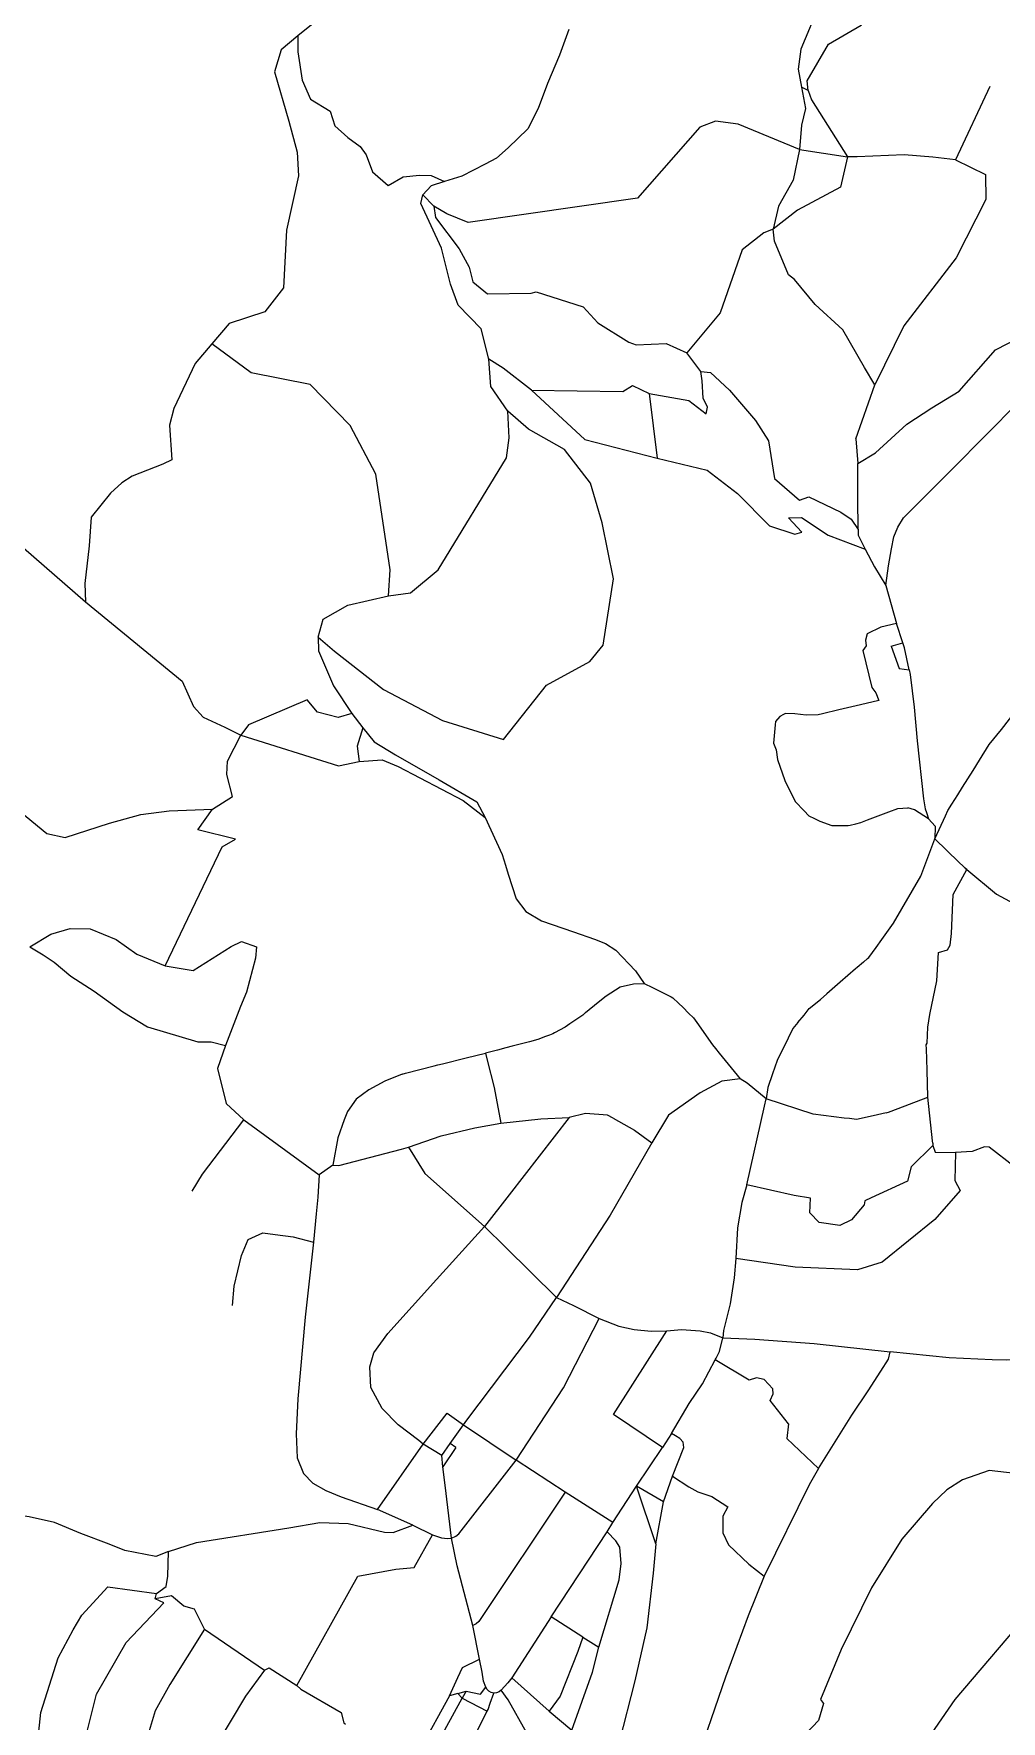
# Model space of a CAD drawing. Header units: inches. Extents: x 2740922 to 2751091, y 1249500 to 1259683.
# Drawn here: x 2745811 to 2746687, y 1255798 to 1257327 of the extents above; entities that cross this region are included whole.
import ezdxf

# ---------------------------------------------------------------- set-up
doc = ezdxf.new("R2010")
doc.units = ezdxf.units.IN
doc.header["$MEASUREMENT"] = 0

msp = doc.modelspace()

# ---------------------------------------------------------------- linework, layer by layer
for points in [[(2746512.1, 1257275.3), (2746511.3, 1257283.9), (2746530.6, 1257317.1), (2746560.2, 1257334.4), (2746618.8, 1257417.1), (2746655.2, 1257446.2), (2746711.3, 1257434.4), (2746723.2, 1257449.5), (2746722.9, 1257468), (2746732.6, 1257481.2), (2746773.5, 1257504.4), (2746792.9, 1257529.2), (2746801.5, 1257554.9), (2746816.5, 1257583.7)], [(2746482.3, 1257560.9), (2746483.9, 1257541.5), (2746486.4, 1257521.2), (2746496.9, 1257502.8), (2746513.5, 1257487.7), (2746524.2, 1257473.1), (2746528.4, 1257459.7), (2746529.1, 1257433.2), (2746532.6, 1257397.2), (2746529.9, 1257373.9), (2746522.6, 1257353.7), (2746505.5, 1257312.6), (2746503, 1257294.5), (2746506, 1257278.3)], [(2746109.5, 1257363.4), (2746097.2, 1257363.1), (2746049.8, 1257324.8)], [(2746049.8, 1257324.8), (2746034.8, 1257312), (2746028.6, 1257292.2), (2746041.6, 1257247.5), (2746049.4, 1257219.3), (2746050.6, 1257198), (2746039.5, 1257148.7), (2746036.9, 1257096.4), (2746019.9, 1257074.6), (2745987.8, 1257064.2), (2745971.9, 1257045.6)], [(2746049.8, 1257324.8), (2746049.9, 1257310.3), (2746053.7, 1257284.6), (2746061.3, 1257267.3), (2746079.1, 1257256.4), (2746083.3, 1257243.3), (2746095.2, 1257232.6), (2746106.4, 1257224.5), (2746111.8, 1257216.9), (2746117.4, 1257201.5), (2746131.6, 1257189.1), (2746145.3, 1257197.1), (2746160, 1257198.4), (2746170.5, 1257198.3), (2746182.7, 1257192.8)], [(2746295.5, 1257330.5), (2746287, 1257307.1), (2746276, 1257281.6), (2746267.5, 1257258.8), (2746258.2, 1257240.5), (2746240.5, 1257223.3), (2746229.7, 1257214), (2746219.5, 1257208.6), (2746198.4, 1257197.7), (2746182.7, 1257192.8)], [(2746506, 1257278.3), (2746509.6, 1257259), (2746506.1, 1257243.8), (2746504.4, 1257221.8)], [(2746512.1, 1257275.3), (2746506, 1257278.3)], [(2746512.1, 1257275.3), (2746515.1, 1257266.7), (2746547.7, 1257215.2)], [(2746676.7, 1257278.8), (2746645.6, 1257212.5)], [(2746504.4, 1257221.8), (2746448.7, 1257244.6), (2746428.3, 1257247.3), (2746414, 1257241.9), (2746357.6, 1257177.7), (2746204.2, 1257155.6), (2746184.8, 1257163.6), (2746173.2, 1257170.5)], [(2746504.4, 1257221.8), (2746498.5, 1257193.9), (2746485.4, 1257170.3), (2746480.6, 1257149.6)], [(2746547.7, 1257215.2), (2746541.5, 1257187.5), (2746502.4, 1257166.7), (2746480.6, 1257149.6)], [(2746504.4, 1257221.8), (2746547.7, 1257215.2)], [(2746645.6, 1257212.5), (2746625.1, 1257214.8), (2746599.2, 1257216.8), (2746556.6, 1257215.2), (2746547.7, 1257215.2)], [(2746645.6, 1257212.5), (2746672.7, 1257199.2), (2746673.2, 1257176.5), (2746646.3, 1257123.5), (2746598.9, 1257062.1), (2746572.6, 1257008.7)], [(2746223, 1257031.9), (2746215.9, 1257059.4), (2746195, 1257080.8), (2746188.2, 1257099.9), (2746180, 1257132.3), (2746161.2, 1257172.8), (2746163.2, 1257180.7)], [(2746182.7, 1257192.8), (2746170.5, 1257188.8), (2746163.2, 1257180.7)], [(2746163.2, 1257180.7), (2746173.2, 1257170.5)], [(2746173.2, 1257170.5), (2746174.7, 1257160.3), (2746196.1, 1257131.8), (2746205, 1257115.3), (2746208.5, 1257101.8), (2746221.8, 1257091.1), (2746261.2, 1257091.5), (2746265.7, 1257092.9), (2746308.2, 1257079.1), (2746321.5, 1257064.6), (2746349.8, 1257047.2), (2746356.3, 1257044.8), (2746383.5, 1257046.1), (2746402.3, 1257037.4)], [(2746480.6, 1257149.6), (2746472.1, 1257146.4), (2746452.4, 1257131), (2746432.5, 1257073.7), (2746402.3, 1257037.4)], [(2746572.6, 1257008.7), (2746563.2, 1257024.2), (2746543.6, 1257058.5), (2746518.4, 1257081.2), (2746499.7, 1257103.9), (2746494.4, 1257108.3), (2746481.7, 1257138.6), (2746480.6, 1257149.6)], [(2746557.3, 1256937.2), (2746573.2, 1256946.9), (2746601.4, 1256972.8), (2746624.3, 1256987.6), (2746649.1, 1257002.9), (2746682, 1257040.4), (2746725.9, 1257063), (2746750.1, 1257075.2), (2746777.3, 1257089.8), (2746795.1, 1257107), (2746811.2, 1257104.4)], [(2746582.4, 1256826.6), (2746584.9, 1256844.5), (2746587.6, 1256859.9), (2746589.9, 1256870.9), (2746593.4, 1256879.6), (2746598.5, 1256888), (2746639.1, 1256928.6), (2746676.6, 1256966.5), (2746698.7, 1256989), (2746720.2, 1257012.1), (2746742.4, 1257036), (2746776.9, 1257065.9), (2746786.5, 1257076.1), (2746811.2, 1257104.4)], [(2745971.9, 1257045.6), (2745957, 1257027.9), (2745937.5, 1256987.2), (2745933.7, 1256971.9), (2745935.8, 1256940.7)], [(2746132.1, 1256817.3), (2746133.5, 1256840.8), (2746120.6, 1256927.7), (2746097.4, 1256971.8), (2746060.9, 1257008.8), (2746007.5, 1257019.5), (2745971.9, 1257045.6)], [(2746240, 1256984.8), (2746224.6, 1257007), (2746223, 1257031.9)], [(2746261.5, 1257003.7), (2746235.9, 1257023.6), (2746223, 1257031.9)], [(2746415, 1257020.7), (2746402.3, 1257037.4)], [(2746368.2, 1257000.6), (2746404, 1256994.4), (2746419.7, 1256982.2), (2746421.1, 1256988.4), (2746417, 1256996.5), (2746416.2, 1257012.1), (2746415, 1257020.7)], [(2746415, 1257020.7), (2746423.8, 1257019.8), (2746441, 1257003.7), (2746464.6, 1256976.1), (2746476.2, 1256957.8), (2746481.8, 1256923.6), (2746504.4, 1256904), (2746512.8, 1256907), (2746541.8, 1256893.1), (2746551.1, 1256886.9), (2746557.5, 1256877.4)], [(2746261.5, 1257003.7), (2746344.2, 1257002.6), (2746353.1, 1257008), (2746368.2, 1257000.6)], [(2746261.5, 1257003.7), (2746309.9, 1256959), (2746375.5, 1256942)], [(2746368.2, 1257000.6), (2746375.5, 1256942)], [(2746555.3, 1256959.7), (2746572.6, 1257008.7)], [(2746132.1, 1256817.3), (2746151.8, 1256820.2), (2746177.1, 1256840.8), (2746239, 1256942.4), (2746241.2, 1256960.6), (2746240, 1256984.8)], [(2746236.1, 1256687.3), (2746275.2, 1256736.3), (2746314.3, 1256758), (2746326.6, 1256772.7), (2746335.8, 1256832.9), (2746325.7, 1256883.5), (2746315.1, 1256919.4), (2746291.3, 1256949.9), (2746258.9, 1256968.3), (2746240, 1256984.8)], [(2746555.3, 1256959.7), (2746557.3, 1256937.2)], [(2745935.8, 1256940.7), (2745927.5, 1256936.8), (2745899.9, 1256925.8), (2745890.4, 1256919.7), (2745880.2, 1256910.4), (2745862.6, 1256888.7), (2745860.7, 1256862.8), (2745857, 1256828.5), (2745857.5, 1256811.8)], [(2746375.5, 1256942), (2746420.8, 1256931.1), (2746448.2, 1256910.1), (2746477, 1256880.8), (2746500, 1256873.2), (2746506.3, 1256875.2), (2746494.2, 1256888.1), (2746506.2, 1256888.5), (2746530.2, 1256872.3), (2746563.7, 1256859.6)], [(2746557.5, 1256877.4), (2746557.3, 1256905.5), (2746557.3, 1256937.2)], [(2746557.5, 1256877.4), (2746557.5, 1256872.3), (2746563.7, 1256859.6)], [(2745801.2, 1256861), (2745857.5, 1256811.8)], [(2746563.7, 1256859.6), (2746572.3, 1256843.8), (2746582.4, 1256826.6)], [(2746068.3, 1256779.8), (2746072.7, 1256796.3), (2746095.1, 1256808.9), (2746132.1, 1256817.3)], [(2746582.4, 1256826.6), (2746592.2, 1256792.4)], [(2745857.5, 1256811.8), (2745945.1, 1256740.1), (2745955.4, 1256717.1), (2745964, 1256707.6), (2745983.7, 1256698.4), (2745998.1, 1256691)], [(2746592.2, 1256792.4), (2746578.1, 1256789.1), (2746565.6, 1256783.1), (2746564.1, 1256777.1), (2746564.8, 1256772), (2746561.7, 1256768), (2746569.9, 1256734.4), (2746573.4, 1256729.5), (2746576.2, 1256722.5), (2746559.7, 1256718.6), (2746539.8, 1256714), (2746525, 1256710.6), (2746521.2, 1256709.7), (2746510.5, 1256709.2), (2746500, 1256710.5), (2746491.7, 1256710.9), (2746489.9, 1256709.9), (2746486.5, 1256708.1), (2746482.6, 1256703.6), (2746482.2, 1256700.6), (2746480.7, 1256684), (2746483.2, 1256677.8), (2746484.4, 1256669.1), (2746490.9, 1256650.1), (2746500.4, 1256631), (2746508.4, 1256622.7), (2746512.8, 1256618.1), (2746517.8, 1256615.6), (2746522.7, 1256613.2), (2746533.5, 1256609.3), (2746535.9, 1256609.3), (2746541.9, 1256609.2), (2746548.3, 1256609.2), (2746550.3, 1256609.7), (2746555.2, 1256610.8), (2746559.8, 1256611.9), (2746565.9, 1256614.3), (2746585.2, 1256621.7), (2746593.3, 1256624.8), (2746602.4, 1256625.3)], [(2746597.9, 1256774.8), (2746592.2, 1256792.4)], [(2746068.3, 1256779.8), (2746068.6, 1256767.6), (2746082.1, 1256735.7), (2746098.8, 1256710.9)], [(2746068.3, 1256779.8), (2746083, 1256767.3), (2746127.6, 1256732.6), (2746180.9, 1256704.5), (2746236.1, 1256687.3)], [(2746587.4, 1256771.9), (2746597.9, 1256774.8)], [(2746587.4, 1256771.9), (2746594.6, 1256751.6), (2746603.7, 1256750.2)], [(2746603.7, 1256750.2), (2746599.3, 1256770.4), (2746597.9, 1256774.8)], [(2746603.7, 1256750.2), (2746604.7, 1256746), (2746608.2, 1256716.4), (2746611, 1256686.1), (2746616.6, 1256633.5), (2746618.2, 1256624.3), (2746619.3, 1256621), (2746621.2, 1256615.3)], [(2746098.8, 1256710.9), (2746086.4, 1256707.1), (2746067.6, 1256712.1), (2746058.4, 1256723.2), (2746005.1, 1256700.5), (2745998.1, 1256691)], [(2746098.8, 1256710.9), (2746108.6, 1256697.8)], [(2746661.5, 1256659.1), (2746667.3, 1256668.4), (2746676.2, 1256682.6), (2746687.2, 1256696.4), (2746694.6, 1256705.7), (2746701.3, 1256714.1)], [(2746108.6, 1256697.8), (2746103.6, 1256681.3), (2746105.5, 1256667.3)], [(2746108.6, 1256697.8), (2746118.9, 1256685.2), (2746138.4, 1256673.3), (2746177.8, 1256650.7), (2746211.9, 1256630.7), (2746219.6, 1256616.6)], [(2745972.6, 1256624.1), (2745990.6, 1256635.7), (2745985.5, 1256655.6), (2745986, 1256667.6), (2745998.1, 1256691)], [(2745998.1, 1256691), (2746086.8, 1256663.3), (2746105.5, 1256667.3)], [(2746105.5, 1256667.3), (2746126.3, 1256668.8), (2746140.7, 1256662.9), (2746199.6, 1256632.1), (2746219.6, 1256616.6)], [(2745723.6, 1256649.8), (2745743, 1256659.4), (2745755.8, 1256656.6), (2745822.5, 1256602.2), (2745839, 1256598.4), (2745879.2, 1256611.5), (2745907.5, 1256619.3), (2745933.3, 1256622.5), (2745972.6, 1256624.1)], [(2746627, 1256597.2), (2746636.6, 1256618), (2746638.8, 1256622.9), (2746642.4, 1256628.5), (2746647.7, 1256637), (2746652, 1256643.9), (2746661.5, 1256659.1)], [(2745929.6, 1256482.3), (2745981.3, 1256590.1), (2745993.3, 1256596.8), (2745959.4, 1256605.4), (2745972.6, 1256624.1)], [(2746219.6, 1256616.6), (2746234.9, 1256582.9), (2746237.9, 1256573.4), (2746240.5, 1256565.1)], [(2746621.2, 1256615.3), (2746608.4, 1256623.5), (2746602.4, 1256625.3)], [(2746621.2, 1256615.3), (2746627.2, 1256608.7), (2746627, 1256597.2)], [(2746562.3, 1256485.6), (2746566, 1256488.8), (2746567.2, 1256489.8), (2746573.8, 1256498.9), (2746578.8, 1256505.9), (2746589.6, 1256520.9), (2746614.3, 1256563.5), (2746627, 1256597.2)], [(2746654.4, 1256570.8), (2746652.9, 1256572.3), (2746648.8, 1256576.2), (2746627, 1256597.2)], [(2746620.6, 1256363.3), (2746619.9, 1256387.5), (2746619.3, 1256406.9), (2746619.2, 1256410.7), (2746619.9, 1256412), (2746620.7, 1256426.6), (2746622.5, 1256438.2), (2746628.7, 1256468.5), (2746630.2, 1256494.2), (2746638.3, 1256496.6), (2746640.9, 1256500.9), (2746642.1, 1256511.6), (2746643.5, 1256546.8), (2746656, 1256569.3), (2746654.4, 1256570.8)], [(2746654.4, 1256570.8), (2746656, 1256569.3), (2746682.8, 1256547.1), (2746714.9, 1256529.9), (2746726.8, 1256527), (2746738.5, 1256525.5), (2746751.1, 1256522.8)], [(2746240.5, 1256565.1), (2746247.6, 1256542.8), (2746256.3, 1256531.5), (2746270.7, 1256522.9), (2746299.7, 1256512.9), (2746318.5, 1256506.4)], [(2745807, 1256499.5), (2745826, 1256510.8), (2745843.7, 1256515.9), (2745861.6, 1256515.8), (2745885.4, 1256505.9), (2745904.1, 1256492.8), (2745929.6, 1256482.3)], [(2745807, 1256499.5), (2745819.1, 1256492.1), (2745829.1, 1256485.6), (2745844.1, 1256472.8), (2745865.5, 1256459.2), (2745891.3, 1256440.5), (2745913.8, 1256426.9), (2745959.4, 1256413.2), (2745971.3, 1256413.4), (2745984.2, 1256410.1)], [(2745929.6, 1256482.3), (2745955, 1256477.8), (2745989.5, 1256499.6), (2745998.7, 1256504.1), (2746012.3, 1256499.4), (2746011.6, 1256489.2), (2746003.4, 1256458.3), (2745998, 1256445.4), (2745984.2, 1256410.1)], [(2746318.5, 1256506.4), (2746328.7, 1256502.5), (2746337.9, 1256496.4)], [(2746337.9, 1256496.4), (2746355.6, 1256477.5), (2746363.7, 1256466.1)], [(2746555.1, 1256479.3), (2746541.3, 1256467.4)], [(2746562.3, 1256485.6), (2746556.7, 1256480.7), (2746555.1, 1256479.3)], [(2746307.9, 1256437.6), (2746310.6, 1256439.8), (2746321.8, 1256449.1), (2746329.1, 1256455.1), (2746342, 1256463.2), (2746354, 1256465.8), (2746363.7, 1256466.1)], [(2746363.7, 1256466.1), (2746371.2, 1256462.4), (2746383.7, 1256456.2), (2746388.1, 1256454.1), (2746389.5, 1256453.3), (2746394.6, 1256448.4), (2746398.8, 1256444.4), (2746403.9, 1256439.4), (2746408.2, 1256435.2), (2746412.8, 1256428.7), (2746417.6, 1256421.8), (2746425.4, 1256410.7), (2746428.1, 1256407.4), (2746431.6, 1256403), (2746439.8, 1256393), (2746450.5, 1256379.8)], [(2746541.3, 1256467.4), (2746529.2, 1256456.9)], [(2746502.8, 1256430.9), (2746508.4, 1256437.5), (2746513.2, 1256443.4), (2746523.2, 1256451.8)], [(2746523.2, 1256451.8), (2746529.2, 1256456.9)], [(2746307.9, 1256437.6), (2746296.2, 1256429.5), (2746291.9, 1256426.6), (2746282.5, 1256421.5), (2746281, 1256420.7), (2746277.8, 1256419.4), (2746274.2, 1256418.1), (2746267.2, 1256415.4), (2746259.6, 1256413.4), (2746255, 1256412.2), (2746243.9, 1256409.3), (2746238.4, 1256407.9), (2746230.7, 1256405.8), (2746219.8, 1256403)], [(2746502.8, 1256430.9), (2746498.4, 1256425.5), (2746489.7, 1256408), (2746487.1, 1256402.7), (2746484, 1256396.3), (2746479.8, 1256384.3), (2746475.5, 1256371.8), (2746474.2, 1256361.6)], [(2745984.2, 1256410.1), (2745977.1, 1256389.2)], [(2746144.3, 1256384), (2746147.4, 1256384.8), (2746173.5, 1256391.5), (2746176.7, 1256392.4), (2746178.2, 1256392.8), (2746182.1, 1256393.7), (2746185.7, 1256394.7), (2746197.4, 1256397.5), (2746202.3, 1256398.7), (2746219.8, 1256403)], [(2746219.8, 1256403), (2746221.5, 1256396.7), (2746227.8, 1256371.9), (2746233.8, 1256339.5)], [(2745977.1, 1256389.2), (2745984.9, 1256357.4)], [(2746144.3, 1256384), (2746128.8, 1256377.8), (2746114.2, 1256369.9), (2746102.8, 1256361.4), (2746094.9, 1256350.2), (2746091.9, 1256342.6), (2746086, 1256326.4), (2746081.5, 1256301.5)], [(2746450.5, 1256379.8), (2746434, 1256377.8), (2746414.2, 1256367.1), (2746385.5, 1256346.9), (2746370.5, 1256321.9)], [(2746474.2, 1256361.6), (2746456.9, 1256375.9), (2746450.5, 1256379.8)], [(2745984.9, 1256357.4), (2746000.8, 1256342.5)], [(2746456.6, 1256283.8), (2746472.7, 1256355), (2746474.2, 1256361.6)], [(2746582.9, 1256349), (2746571, 1256346.4), (2746556, 1256343), (2746549.7, 1256343.7), (2746544.8, 1256344.3), (2746516.6, 1256347.8), (2746474.2, 1256361.6)], [(2746582.9, 1256349), (2746585, 1256349.5), (2746587.3, 1256350.4), (2746620.6, 1256363.3)], [(2746625, 1256321.5), (2746624.8, 1256323.5), (2746620.6, 1256363.3)], [(2745954.1, 1256277.9), (2745963.4, 1256293.4), (2746000.8, 1256342.5)], [(2746000.8, 1256342.5), (2746069.2, 1256292.8)], [(2746295.6, 1256344.8), (2746241.3, 1256274.7), (2746219.1, 1256246)], [(2746233.8, 1256339.5), (2746269.9, 1256343.4), (2746295.6, 1256344.8)], [(2746335.4, 1256344), (2746330.4, 1256346.8), (2746310.4, 1256348.5), (2746295.6, 1256344.8)], [(2746335.4, 1256344), (2746354.7, 1256333.2), (2746370.5, 1256321.9)], [(2746150.2, 1256317.9), (2746179.7, 1256328.1), (2746210.2, 1256335.3), (2746233.8, 1256339.5)], [(2746081.5, 1256301.5), (2746087, 1256301.4), (2746143.8, 1256316.1), (2746150.2, 1256317.9)], [(2746150.2, 1256317.9), (2746165, 1256293.9)], [(2746370.5, 1256321.9), (2746332.9, 1256256.3), (2746284.3, 1256181.6)], [(2746645.7, 1256313.1), (2746644.9, 1256287.6), (2746649.8, 1256278.6), (2746626.9, 1256252.4), (2746579.3, 1256213.8), (2746556.8, 1256206.8), (2746500.4, 1256209.2), (2746446.6, 1256216.9)], [(2746625, 1256321.5), (2746625.2, 1256319.4), (2746605.6, 1256300.2), (2746602, 1256287.2), (2746569.3, 1256272.1)], [(2746625, 1256321.5), (2746625.2, 1256319.4), (2746627.2, 1256313.2), (2746645.7, 1256313.1)], [(2746744.2, 1256265.3), (2746676, 1256317.8), (2746671.9, 1256318.1), (2746660.6, 1256313.9), (2746645.7, 1256313.1)], [(2746081.5, 1256301.5), (2746069.2, 1256292.8)], [(2746165, 1256293.9), (2746219.1, 1256246)], [(2746069.2, 1256292.8), (2746068, 1256272.7), (2746066.6, 1256257.4), (2746064.1, 1256231.7)], [(2746456.6, 1256283.8), (2746452.2, 1256267.8), (2746448.1, 1256244.8)], [(2746569.3, 1256272.1), (2746563.4, 1256269.4), (2746562.8, 1256265.7), (2746551.4, 1256252.1), (2746540.9, 1256246.8), (2746522.1, 1256249.6), (2746513.6, 1256258.5), (2746514.3, 1256271.6), (2746499.6, 1256274.2), (2746456.6, 1256283.8)], [(2745990.7, 1256174.4), (2745992.3, 1256192), (2745998.7, 1256219.6), (2746005, 1256234.3), (2746018.2, 1256240.4)], [(2746018.2, 1256240.4), (2746029.4, 1256238.8), (2746045.6, 1256236.6), (2746064.1, 1256231.7)], [(2746163.5, 1256048.8), (2746159.6, 1256052), (2746140.8, 1256066.2), (2746126.3, 1256081.1), (2746115.9, 1256100.1), (2746115.2, 1256118.8), (2746118.6, 1256131.5), (2746131.4, 1256149.2), (2746175.6, 1256197.9), (2746219.1, 1256246)], [(2746219.1, 1256246), (2746238.1, 1256227.3), (2746284.3, 1256181.6)], [(2746448.1, 1256244.8), (2746446.6, 1256216.9)], [(2746064.1, 1256231.7), (2746056.6, 1256163.8), (2746050, 1256090), (2746048.2, 1256058.3), (2746049.4, 1256036.4), (2746054.9, 1256022.3), (2746063.5, 1256013.5), (2746075.3, 1256006.7), (2746089.1, 1256001.2), (2746121.9, 1255989.5)], [(2746446.6, 1256216.9), (2746445.2, 1256199.4), (2746441.4, 1256176), (2746435.4, 1256151.7), (2746434.8, 1256145.2)], [(2746200, 1256066.4), (2746203, 1256070.6), (2746259.7, 1256145.6), (2746284.3, 1256181.6)], [(2746284.3, 1256181.6), (2746299.5, 1256174.4), (2746322.9, 1256162.6)], [(2746247.5, 1256034.4), (2746290.6, 1256099.8), (2746322.9, 1256162.6)], [(2746322.9, 1256162.6), (2746340.5, 1256155.8), (2746354.4, 1256152.7)], [(2746380.1, 1256045.8), (2746335.9, 1256075.8), (2746384.1, 1256151.6)], [(2746354.4, 1256152.7), (2746369.8, 1256151.1), (2746384.1, 1256151.6)], [(2746384.1, 1256151.6), (2746397.5, 1256152.7), (2746414.4, 1256151.4), (2746423.7, 1256149.6), (2746434.8, 1256145.2)], [(2746428, 1256125.2), (2746428.8, 1256126.8), (2746431.8, 1256132.8), (2746434.8, 1256145.2)], [(2746434.8, 1256145.2), (2746463.9, 1256144), (2746517.5, 1256140), (2746586.4, 1256132.5)], [(2746521.4, 1256026.8), (2746551.8, 1256075), (2746566.6, 1256097), (2746578.1, 1256114.8), (2746585, 1256125.8), (2746586.4, 1256132.5)], [(2746715.7, 1256126.6), (2746692, 1256125), (2746678.9, 1256125.2), (2746639.9, 1256127), (2746586.4, 1256132.5)], [(2746388.3, 1256058.4), (2746404.3, 1256085.5), (2746416.5, 1256103.6), (2746428, 1256125.2)], [(2746494.3, 1256067.2), (2746477.8, 1256088.5), (2746480.6, 1256094.3), (2746480.2, 1256098.9), (2746472.4, 1256107.4), (2746465.3, 1256108.8), (2746458.6, 1256106.9), (2746428, 1256125.2)], [(2746163.5, 1256048.8), (2746185, 1256076.9)], [(2746185, 1256076.9), (2746200, 1256066.4)], [(2746187.8, 1256049.3), (2746200, 1256066.4)], [(2746200, 1256066.4), (2746247.5, 1256034.4)], [(2746494.3, 1256067.2), (2746492.9, 1256053.9), (2746521.4, 1256026.8)], [(2746180.2, 1256038.4), (2746187.8, 1256049.3)], [(2746192.9, 1256045.7), (2746187.8, 1256049.3)], [(2746388.3, 1256058.4), (2746380.1, 1256045.8)], [(2746389.4, 1256019.8), (2746399.6, 1256045.8), (2746398.9, 1256050.6), (2746395.8, 1256053.9), (2746391.9, 1256056.4), (2746388.3, 1256058.4)], [(2746121.9, 1255989.5), (2746163.5, 1256048.8)], [(2746180.2, 1256038.4), (2746163.5, 1256048.8)], [(2746181.1, 1256028.3), (2746180.2, 1256038.4)], [(2746192.9, 1256045.7), (2746181.1, 1256028.3)], [(2746189.1, 1255963.7), (2746192.9, 1255965.4), (2746195.7, 1255967.5), (2746247.5, 1256034.4)], [(2746291.9, 1256005.3), (2746247.5, 1256034.4)], [(2746356.8, 1256010.8), (2746380.1, 1256045.8)], [(2746189.1, 1255963.7), (2746183.4, 1256011.6), (2746181.1, 1256028.3)], [(2746381.1, 1255996.5), (2746389.4, 1256019.8)], [(2746389.4, 1256019.8), (2746404.1, 1256010.2), (2746412.1, 1256005.7), (2746424.9, 1256001.3), (2746439.4, 1255991.9), (2746434.9, 1255983.5), (2746434.8, 1255968.5), (2746439.9, 1255957.7), (2746458.4, 1255940.2), (2746472.4, 1255929.2)], [(2746521.4, 1256026.8), (2746513.1, 1256011.8), (2746472.4, 1255929.2)], [(2746710.4, 1256021.1), (2746676.1, 1256024.9), (2746652.1, 1256016.5), (2746637.9, 1256007.3), (2746624.9, 1255994.9), (2746597.1, 1255962.7), (2746569.4, 1255918.6), (2746542, 1255862.9), (2746523.4, 1255817.5), (2746526, 1255813.7)], [(2746291.9, 1256005.3), (2746213.9, 1255888.1), (2746211.4, 1255886.1), (2746208.3, 1255884.4)], [(2746335.1, 1255977.8), (2746291.9, 1256005.3)], [(2746335.1, 1255977.8), (2746356.8, 1256010.8)], [(2746374.1, 1255958.6), (2746356.8, 1256010.8)], [(2746381.1, 1255996.5), (2746356.8, 1256010.8)], [(2746154, 1255975.4), (2746121.9, 1255989.5)], [(2746374.1, 1255958.6), (2746381.1, 1255996.5)], [(2745932.8, 1255951.6), (2745921.2, 1255947), (2745893.1, 1255952.6), (2745879, 1255958.2), (2745853.4, 1255967.9), (2745829.4, 1255977.9), (2745806.5, 1255983), (2745794.2, 1255984.8), (2745776.8, 1255984.9), (2745751.5, 1255982.6), (2745732.6, 1255978.2), (2745720.6, 1255976.7), (2745707.5, 1255976.4), (2745696.1, 1255981.4)], [(2745958, 1255959.8), (2746041.7, 1255972.9), (2746069.7, 1255977.7), (2746095.5, 1255976.9), (2746128.3, 1255969), (2746136.1, 1255968.9), (2746154, 1255975.4)], [(2746154, 1255975.4), (2746172, 1255966.7)], [(2746330, 1255969.3), (2746335.1, 1255977.8)], [(2745932.8, 1255951.6), (2745958, 1255959.8)], [(2746104.1, 1255929.1), (2746138.6, 1255935.6), (2746155.2, 1255937.2), (2746172, 1255966.7)], [(2746172, 1255966.7), (2746180.1, 1255963.9)], [(2746180.1, 1255963.9), (2746185.4, 1255963.2), (2746189.1, 1255963.7)], [(2746208.3, 1255884.4), (2746194.3, 1255938.6), (2746189.1, 1255963.7)], [(2746279.2, 1255892.4), (2746330, 1255969.3)], [(2746322.6, 1255864.9), (2746340.8, 1255926), (2746342.7, 1255940.8), (2746341.6, 1255955.5), (2746337.8, 1255961.3), (2746330, 1255969.3)], [(2746374.1, 1255958.6), (2746371.8, 1255931.8), (2746366, 1255882.3), (2746355.2, 1255834.5), (2746340.8, 1255778.9), (2746338.2, 1255770.1)], [(2745921.7, 1255913.6), (2745930.5, 1255919.7), (2745932.2, 1255929.2), (2745932.8, 1255951.6)], [(2746049.1, 1255830.2), (2746104.1, 1255929.1)], [(2746472.4, 1255929.2), (2746457.7, 1255893.3), (2746437.2, 1255837.8), (2746407.9, 1255752.5)], [(2745814.3, 1255779.9), (2745817, 1255805.8), (2745832.6, 1255855.2), (2745846.2, 1255880.7), (2745854.3, 1255893.9), (2745877.6, 1255919.6), (2745921.7, 1255913.6)], [(2745920.7, 1255908.7), (2745921.7, 1255913.6)], [(2745854.9, 1255771.7), (2745867.6, 1255822.3), (2745894.4, 1255869), (2745928.5, 1255904.9), (2745920.7, 1255908.7)], [(2745965.4, 1255881.1), (2745956.3, 1255899.4), (2745946.7, 1255902.1), (2745935.5, 1255911.5), (2745920.7, 1255908.7)], [(2746615.2, 1255773.7), (2746645.2, 1255817.5), (2746716.9, 1255901.4)], [(2745965.4, 1255881.1), (2745934, 1255831.1), (2745920.7, 1255807.3), (2745913.4, 1255783), (2745906.3, 1255762.9)], [(2745965.4, 1255881.1), (2746019.8, 1255844.1)], [(2746214.5, 1255854), (2746208.3, 1255884.4)], [(2746279.2, 1255892.4), (2746243.6, 1255837.2)], [(2746308, 1255873.8), (2746279.2, 1255892.4)], [(2746308, 1255873.8), (2746303.5, 1255861), (2746287.6, 1255820.5), (2746277.5, 1255806.9)], [(2746308, 1255873.8), (2746322.6, 1255864.9)], [(2746187.1, 1255820.7), (2746194.9, 1255837.3), (2746199.1, 1255846.5), (2746214.5, 1255854)], [(2746220.3, 1255828.6), (2746218.2, 1255834.1), (2746216.9, 1255842.2), (2746214.5, 1255854)], [(2746298, 1255789.8), (2746316.9, 1255842.1), (2746322.6, 1255864.9)], [(2746019.8, 1255844.1), (2746002.5, 1255820.5), (2745974.8, 1255773.9), (2745968.1, 1255752.5)], [(2746019.8, 1255844.1), (2746024, 1255846.2), (2746049.1, 1255830.2)], [(2746243.6, 1255837.2), (2746240, 1255832.5), (2746234, 1255826)], [(2746277.5, 1255806.9), (2746243.6, 1255837.2)], [(2746049.1, 1255830.2), (2746052.7, 1255826.8), (2746089, 1255805.8), (2746091.4, 1255796.2), (2746092.9, 1255795.2)], [(2746187.1, 1255820.7), (2746161, 1255773), (2746156.6, 1255770.8), (2746154.8, 1255771.6), (2746151.3, 1255773.5)], [(2746194.9, 1255822.9), (2746187.1, 1255820.7)], [(2746194.9, 1255822.9), (2746202.2, 1255824.9)], [(2746194.9, 1255822.9), (2746198.8, 1255818.8)], [(2746202.2, 1255824.9), (2746198.8, 1255818.8)], [(2746202.2, 1255824.9), (2746215.3, 1255822.3), (2746220.3, 1255828.6)], [(2746227.4, 1255823.2), (2746225.1, 1255823.7), (2746223, 1255824.9), (2746221.4, 1255826.5), (2746220.3, 1255828.6)], [(2746221.5, 1255806.9), (2746222.3, 1255808.5), (2746224.1, 1255814.1), (2746227.4, 1255823.2)], [(2746234, 1255826), (2746232.1, 1255824.4), (2746229.8, 1255823.5), (2746227.4, 1255823.2)], [(2746270.8, 1255756), (2746256.9, 1255787.6), (2746240.3, 1255817.1), (2746234, 1255826)], [(2746183.1, 1255790.1), (2746198.8, 1255818.8)], [(2746198.8, 1255818.8), (2746221.5, 1255806.9)], [(2746208, 1255780.5), (2746221.5, 1255806.9)], [(2746277.5, 1255806.9), (2746298, 1255789.8)], [(2746526, 1255813.7), (2746521.4, 1255798.4), (2746510.3, 1255786.7), (2746501.6, 1255778.6), (2746479.2, 1255764.3), (2746445.5, 1255751.2), (2746436.1, 1255737.4), (2746429.9, 1255739.7)]]:
    msp.add_lwpolyline(points)

doc.saveas('drawing.dxf')
